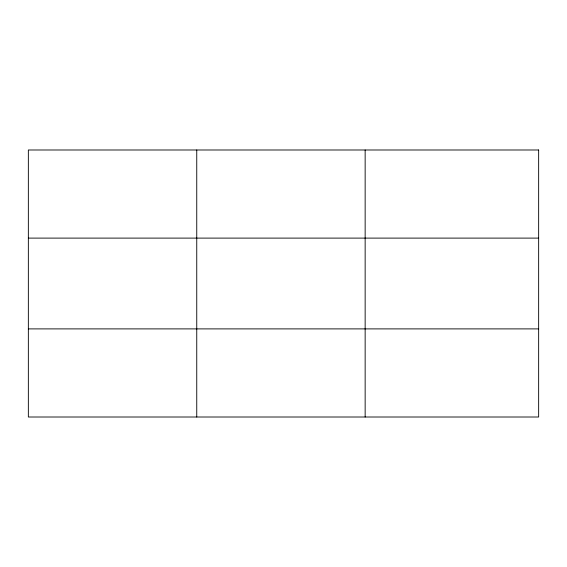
<?xml version="1.0" encoding="UTF-8"?>
<svg xmlns="http://www.w3.org/2000/svg" width="567" height="567" viewBox="0 0 567 567"><rect width="100%" height="100%" fill="white"/><g stroke="black" fill="none" stroke-linecap="round" stroke-linejoin="round"><path stroke-width="0.85" d="M196.749 149.993L196.749 417.007M365.148 149.993L365.148 417.007M28.35 238.105L538.65 238.105M28.35 328.895L538.65 328.895M538.65 149.993L538.65 417.007L28.35 417.007L28.35 149.993L538.65 149.993"/></g></svg>
